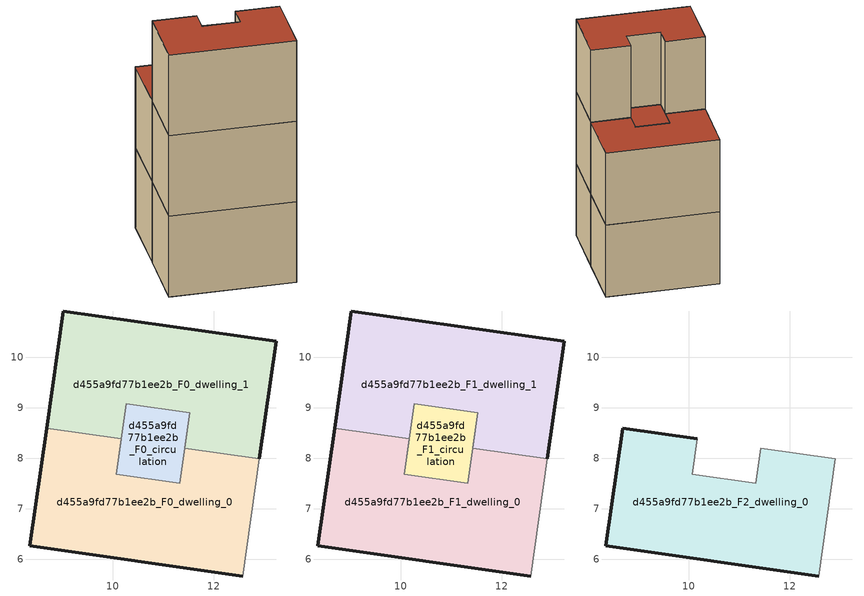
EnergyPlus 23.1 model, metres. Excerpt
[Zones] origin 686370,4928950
d455a9fd77b1ee2b_F0_dwelling_0
 floor ground (EU_floor_Construction): 12.57,5.67 12.9,8 11.43,8.2 11.33,7.51 10.06,7.69 10.16,8.38 8.68,8.59 8.35,6.27 z0
 wall outside (EU_wall_Construction): 12.57,5.67 8.35,6.27 8.68,8.59 z0:3
 wall adiabatic (EU_wall_Construction): 10.16,8.38 10.06,7.69 / 11.33,7.51 11.43,8.2 / 12.9,8 12.57,5.67 z0:3
 wall to d455a9fd77b1ee2b_F0_dwelling_1 (EU_wall_Construction): 8.68,8.59 10.16,8.38 / 11.43,8.2 12.9,8 z0:3
 wall to d455a9fd77b1ee2b_F0_circulation (EU_wall_Construction): 10.06,7.69 11.33,7.51 z0:3
d455a9fd77b1ee2b_F0_dwelling_1
 floor ground (EU_floor_Construction): 12.9,8 13.23,10.32 9.01,10.92 8.68,8.59 10.16,8.38 10.26,9.08 11.53,8.9 11.43,8.2 z0
 wall outside (EU_wall_Construction): 8.68,8.59 9.01,10.92 13.23,10.32 12.9,8 z0:3
 wall adiabatic (EU_wall_Construction): 11.43,8.2 11.53,8.9 / 10.26,9.08 10.16,8.38 z0:3
 wall to d455a9fd77b1ee2b_F0_circulation (EU_wall_Construction): 11.52,8.9 10.26,9.08 z0:3
d455a9fd77b1ee2b_F0_circulation
 floor ground (EU_floor_Construction): 11.33,7.51 11.53,8.9 10.26,9.08 10.06,7.69 z0
 wall adiabatic (EU_wall_Construction): 10.06,7.69 10.26,9.08 / 11.53,8.9 11.33,7.51 z0:3
d455a9fd77b1ee2b_F1_dwelling_0
 floor to d455a9fd77b1ee2b_F0_dwelling_0 (EU_floor_Construction): 12.57,5.67 12.9,8 11.43,8.2 11.33,7.51 10.06,7.69 10.16,8.38 8.68,8.59 8.35,6.27 z3
 wall outside (EU_wall_Construction): 12.57,5.67 8.35,6.27 8.68,8.59 z3:6
 wall adiabatic (EU_wall_Construction): 10.16,8.38 10.06,7.69 / 11.33,7.51 11.43,8.2 / 12.9,8 12.57,5.67 z3:6
 wall to d455a9fd77b1ee2b_F1_dwelling_1 (EU_wall_Construction): 8.68,8.59 10.16,8.38 / 11.43,8.2 12.9,8 z3:6
 wall to d455a9fd77b1ee2b_F1_circulation (EU_wall_Construction): 10.06,7.69 11.33,7.51 z3:6
d455a9fd77b1ee2b_F1_dwelling_1
 floor to d455a9fd77b1ee2b_F0_dwelling_1 (EU_floor_Construction): 12.9,8 13.23,10.32 9.01,10.92 8.68,8.59 10.16,8.38 10.26,9.08 11.52,8.9 11.43,8.2 z3
 wall outside (EU_wall_Construction): 8.68,8.59 9.01,10.92 13.23,10.32 12.9,8 z3:6
 wall adiabatic (EU_wall_Construction): 11.43,8.2 11.53,8.9 / 10.26,9.08 10.16,8.38 z3:6
 wall to d455a9fd77b1ee2b_F1_circulation (EU_wall_Construction): 11.52,8.9 10.26,9.08 z3:6
 roof outside (EU_roof_Construction): 13.23,10.32 12.9,8 11.43,8.2 11.53,8.9 10.26,9.08 10.16,8.38 8.68,8.59 9.01,10.92 z6
d455a9fd77b1ee2b_F1_circulation
 floor to d455a9fd77b1ee2b_F0_circulation (EU_floor_Construction): 11.33,7.51 11.52,8.9 10.26,9.08 10.06,7.69 z3
 wall adiabatic (EU_wall_Construction): 10.06,7.69 10.26,9.08 / 11.53,8.9 11.33,7.51 z3:6
 roof outside (EU_roof_Construction): 11.53,8.9 11.33,7.51 10.06,7.69 10.26,9.08 z6
d455a9fd77b1ee2b_F2_dwelling_0
 floor to d455a9fd77b1ee2b_F1_dwelling_0 (EU_floor_Construction): 12.57,5.67 12.9,8 11.43,8.2 11.33,7.51 10.06,7.69 10.16,8.38 8.68,8.59 8.35,6.27 z6
 wall outside (EU_wall_Construction): 12.57,5.67 8.35,6.27 8.68,8.59 10.16,8.38 z6:9
 wall adiabatic (EU_wall_Construction): 10.16,8.38 10.06,7.69 11.33,7.51 11.43,8.2 12.9,8 12.57,5.67 z6:9
 roof outside (EU_roof_Construction): 12.9,8 12.57,5.67 8.35,6.27 8.68,8.59 10.16,8.38 10.06,7.69 11.33,7.51 11.43,8.2 z9
[Building]
EU S2 Campaign: North Axis=0; Terrain=City; Solar Distribution=FullExterior
[Site:Location]
Bologna: Latitude=44.5; Longitude=11.25; Time Zone=1; Elevation=37
[SizingPeriod:WeatherFileDays]
AnnualSizingPeriod: Begin Month=1; Begin Day of Month=1; End Month=12; End Day of Month=31; Day of Week for Start Day=Monday; Use Weather File Daylight Saving Period=No; Use Weather File Rain and Snow Indicators=No
[MATERIAL]
EU_InternalMass_Material: Roughness=MediumRough; Thickness=0.1; Conductivity=1; Density=1800; Specific Heat=900; Thermal Absorptance=0.9; Solar Absorptance=0.7; Visible Absorptance=0.7
[MATERIAL:NOMASS] Roughness=MediumRough; Thermal Absorptance=0.9; Solar Absorptance=0.7; Visible Absorptance=0.7
Name | Thermal Resistance
EU_wall_NoMass | 0.937881
EU_roof_NoMass | 0.548572
EU_floor_NoMass | 0.71348
[CONSTRUCTION]
EU_wall_Construction: EU_wall_NoMass
EU_roof_Construction: EU_roof_NoMass
EU_floor_Construction: EU_floor_NoMass
EU_InternalMass_Construction: EU_InternalMass_Material
[ZONE] Type=1; Multiplier=1; Ceiling Height=autocalculate; Floor Area=autocalculate; Part of Total Floor Area=Yes
Name | Volume
d455a9fd77b1ee2b_F0_dwelling_0 | 27.3501
d455a9fd77b1ee2b_F1_dwelling_0; d455a9fd77b1ee2b_F2_dwelling_0 | 27.353
d455a9fd77b1ee2b_F0_dwelling_1; d455a9fd77b1ee2b_F1_dwelling_1 | 27.3611
d455a9fd77b1ee2b_F0_circulation | 5.40967
d455a9fd77b1ee2b_F1_circulation | 5.40894
[INTERNALMASS] Construction=EU_InternalMass_Construction
Name | Zone or ZoneList | Surface Area
d455a9fd77b1ee2b_F0_dwelling_0_EU_InternalMass | d455a9fd77b1ee2b_F0_dwelling_0 | 9.11864
d455a9fd77b1ee2b_F0_dwelling_1_EU_InternalMass | d455a9fd77b1ee2b_F0_dwelling_1 | 9.11864
d455a9fd77b1ee2b_F1_dwelling_0_EU_InternalMass | d455a9fd77b1ee2b_F1_dwelling_0 | 9.11864
d455a9fd77b1ee2b_F1_dwelling_1_EU_InternalMass | d455a9fd77b1ee2b_F1_dwelling_1 | 9.11864
d455a9fd77b1ee2b_F2_dwelling_0_EU_InternalMass | d455a9fd77b1ee2b_F2_dwelling_0 | 20.041
[OTHEREQUIPMENT] Fuel Type=Electricity; Design Level Calculation Method=Watts/Area; Power per Zone Floor Area=1; Fraction Latent=0; Fraction Radiant=0; Fraction Lost=0; Carbon Dioxide Generation Rate=0; EndUse Subcategory=EU_Step8_InternalGains
Name | Zone or ZoneList or Space or SpaceList | Schedule
EU_Step8_InternalGain_d455a9fd77b1ee2b_F0_dwelling_0_f000 | d455a9fd77b1ee2b_F0_dwelling_0 | EU_Step8_GainSchedule_d455a9fd77b1ee2b_F0_dwelling_0_f000
EU_Step8_InternalGain_d455a9fd77b1ee2b_F0_dwelling_1_f000 | d455a9fd77b1ee2b_F0_dwelling_1 | EU_Step8_GainSchedule_d455a9fd77b1ee2b_F0_dwelling_1_f000
EU_Step8_InternalGain_d455a9fd77b1ee2b_F1_dwelling_0_f000 | d455a9fd77b1ee2b_F1_dwelling_0 | EU_Step8_GainSchedule_d455a9fd77b1ee2b_F1_dwelling_0_f000
EU_Step8_InternalGain_d455a9fd77b1ee2b_F1_dwelling_1_f000 | d455a9fd77b1ee2b_F1_dwelling_1 | EU_Step8_GainSchedule_d455a9fd77b1ee2b_F1_dwelling_1_f000
EU_Step8_InternalGain_d455a9fd77b1ee2b_F2_dwelling_0_f000 | d455a9fd77b1ee2b_F2_dwelling_0 | EU_Step8_GainSchedule_d455a9fd77b1ee2b_F2_dwelling_0_f000
[ZONEINFILTRATION:DESIGNFLOWRATE] Schedule=EU_AlwaysOn; Design Flow Rate Calculation Method=Flow/Area; Flow Rate per Floor Area=0.0005; Constant Term Coefficient=1; Temperature Term Coefficient=0; Velocity Term Coefficient=0; Velocity Squared Term Coefficient=0
Name | Zone or ZoneList or Space or SpaceList
EU_Circulation_Infiltration_d455a9fd77b1ee2b_F0_circulation | d455a9fd77b1ee2b_F0_circulation
EU_Circulation_Infiltration_d455a9fd77b1ee2b_F1_circulation | d455a9fd77b1ee2b_F1_circulation
[ZONEVENTILATION:DESIGNFLOWRATE] Schedule=EU_AlwaysOn; Design Flow Rate Calculation Method=AirChanges/Hour; Air Changes per Hour=0.687892; Ventilation Type=Natural; Fan Pressure Rise=0; Fan Total Efficiency=1; Constant Term Coefficient=1; Temperature Term Coefficient=0; Velocity Term Coefficient=0; Velocity Squared Term Coefficient=0; Minimum Indoor Temperature=-100; Maximum Indoor Temperature=100; Delta Temperature=-100; Minimum Outdoor Temperature=-100; Maximum Outdoor Temperature=100; Maximum Wind Speed=40
Name | Zone or ZoneList or Space or SpaceList
EU_ConstantAir_d455a9fd77b1ee2b_F0_dwelling_0 | d455a9fd77b1ee2b_F0_dwelling_0
EU_ConstantAir_d455a9fd77b1ee2b_F0_dwelling_1 | d455a9fd77b1ee2b_F0_dwelling_1
EU_ConstantAir_d455a9fd77b1ee2b_F1_dwelling_0 | d455a9fd77b1ee2b_F1_dwelling_0
EU_ConstantAir_d455a9fd77b1ee2b_F1_dwelling_1 | d455a9fd77b1ee2b_F1_dwelling_1
EU_ConstantAir_d455a9fd77b1ee2b_F2_dwelling_0 | d455a9fd77b1ee2b_F2_dwelling_0
[HVACTEMPLATE:THERMOSTAT] Constant Heating Setpoint=20; Constant Cooling Setpoint=50
EU_HeatOnly_d455a9fd77b1ee2b_F0_dwelling_0; EU_HeatOnly_d455a9fd77b1ee2b_F0_dwelling_1; EU_HeatOnly_d455a9fd77b1ee2b_F1_dwelling_0; EU_HeatOnly_d455a9fd77b1ee2b_F1_dwelling_1; EU_HeatOnly_d455a9fd77b1ee2b_F2_dwelling_0
[HVACTEMPLATE:ZONE:IDEALLOADSAIRSYSTEM] System Availability Schedule=EU_AlwaysOn; Maximum Heating Supply Air Temperature=50; Minimum Cooling Supply Air Temperature=13; Maximum Heating Supply Air Humidity Ratio=0.0156; Minimum Cooling Supply Air Humidity Ratio=0.0077; Heating Limit=NoLimit; Cooling Limit=NoLimit; Heating Availability Schedule=EU_AlwaysOn; Cooling Availability Schedule=EU_CoolingOff; Dehumidification Control Type=ConstantSensibleHeatRatio; Cooling Sensible Heat Ratio=0.7; Dehumidification Setpoint=60; Humidification Control Type=None; Humidification Setpoint=30; Outdoor Air Method=None; Outdoor Air Flow Rate per Person=0.00944; Outdoor Air Flow Rate per Zone Floor Area=0; Outdoor Air Flow Rate per Zone=0; Demand Controlled Ventilation Type=None; Outdoor Air Economizer Type=NoEconomizer; Heat Recovery Type=None; Sensible Heat Recovery Effectiveness=0.7; Latent Heat Recovery Effectiveness=0.65
Name | Template Thermostat
d455a9fd77b1ee2b_F0_dwelling_0 | EU_HeatOnly_d455a9fd77b1ee2b_F0_dwelling_0
d455a9fd77b1ee2b_F0_dwelling_1 | EU_HeatOnly_d455a9fd77b1ee2b_F0_dwelling_1
d455a9fd77b1ee2b_F1_dwelling_0 | EU_HeatOnly_d455a9fd77b1ee2b_F1_dwelling_0
d455a9fd77b1ee2b_F1_dwelling_1 | EU_HeatOnly_d455a9fd77b1ee2b_F1_dwelling_1
d455a9fd77b1ee2b_F2_dwelling_0 | EU_HeatOnly_d455a9fd77b1ee2b_F2_dwelling_0
[SIZING:ZONE] Zone Cooling Design Supply Air Temperature Input Method=SupplyAirTemperature; Zone Cooling Design Supply Air Temperature=13; Zone Heating Design Supply Air Temperature Input Method=SupplyAirTemperature; Zone Heating Design Supply Air Temperature=50; Zone Cooling Design Supply Air Humidity Ratio=0.008; Zone Heating Design Supply Air Humidity Ratio=0.008; Cooling Design Air Flow Method=DesignDay; Cooling Design Air Flow Rate=0; Cooling Minimum Air Flow per Zone Floor Area=0.000762; Cooling Minimum Air Flow=0; Cooling Minimum Air Flow Fraction=0.2; Heating Design Air Flow Method=DesignDay; Heating Design Air Flow Rate=0; Heating Maximum Air Flow per Zone Floor Area=0.002032; Heating Maximum Air Flow=0.141576; Heating Maximum Air Flow Fraction=0.3; Account for Dedicated Outdoor Air System=No; Dedicated Outdoor Air System Control Strategy=NeutralSupplyAir; Dedicated Outdoor Air Low Setpoint Temperature for Design=autosize; Dedicated Outdoor Air High Setpoint Temperature for Design=autosize; Zone Load Sizing Method=Sensible Load Only No Latent Load; Zone Latent Cooling Design Supply Air Humidity Ratio Input Method=HumidityRatioDifference; Zone Cooling Design Supply Air Humidity Ratio Difference=0.005; Zone Latent Heating Design Supply Air Humidity Ratio Input Method=HumidityRatioDifference; Zone Humidification Design Supply Air Humidity Ratio Difference=0.005
d455a9fd77b1ee2b_F0_dwelling_0; d455a9fd77b1ee2b_F0_dwelling_1; d455a9fd77b1ee2b_F1_dwelling_0; d455a9fd77b1ee2b_F1_dwelling_1; d455a9fd77b1ee2b_F2_dwelling_0
[SCHEDULE:CONSTANT]
Name | Hourly Value
EU_AlwaysOn | 1
EU_CoolingOff | 0
[SCHEDULE:FILE] Column Number=1; Rows to Skip at Top=0; Number of Hours of Data=8760; Column Separator=Comma; Interpolate to Timestep=No; Minutes per Item=60; Adjust Schedule for Daylight Savings=Yes
Name | File
EU_Step8_GainSchedule_d455a9fd77b1ee2b_F0_dwelling_0_f000 | ../../schedules/d455a9fd77b1ee2b/d455a9fd77b1ee2b_F0_dwelling_0_f000_gain.csv
EU_Step8_GainSchedule_d455a9fd77b1ee2b_F0_dwelling_1_f000 | ../../schedules/d455a9fd77b1ee2b/d455a9fd77b1ee2b_F0_dwelling_1_f000_gain.csv
EU_Step8_GainSchedule_d455a9fd77b1ee2b_F1_dwelling_0_f000 | ../../schedules/d455a9fd77b1ee2b/d455a9fd77b1ee2b_F1_dwelling_0_f000_gain.csv
EU_Step8_GainSchedule_d455a9fd77b1ee2b_F1_dwelling_1_f000 | ../../schedules/d455a9fd77b1ee2b/d455a9fd77b1ee2b_F1_dwelling_1_f000_gain.csv
EU_Step8_GainSchedule_d455a9fd77b1ee2b_F2_dwelling_0_f000 | ../../schedules/d455a9fd77b1ee2b/d455a9fd77b1ee2b_F2_dwelling_0_f000_gain.csv
